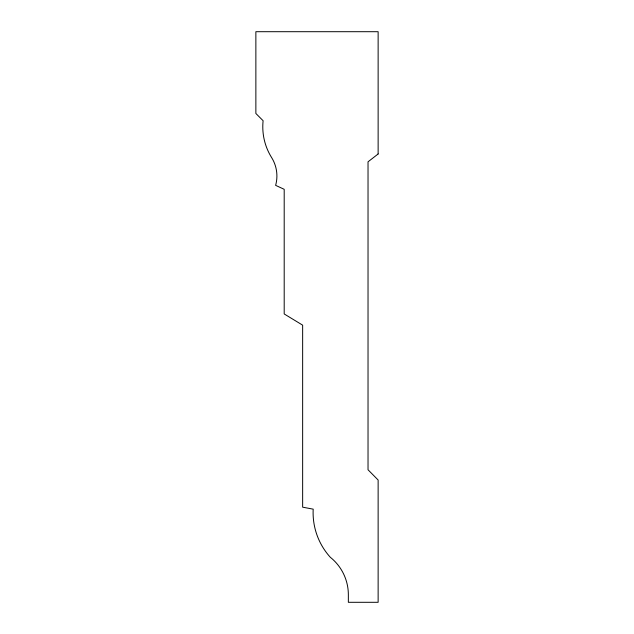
<?xml version="1.0" encoding="UTF-8"?>
<svg xmlns="http://www.w3.org/2000/svg" width="634" height="634" viewBox="0 0 634 634"><rect width="100%" height="100%" fill="white"/><g stroke="black" fill="none" stroke-linecap="round" stroke-linejoin="round"><path stroke-width="0.95" d="M378.133 153.975L368.029 161.813L368.029 469.762L378.133 480.025L378.133 602.3L348.351 602.3L348.351 594.644A47.986 47.986 0 0 0 330.33 557.294A66.364 66.364 0 0 1 313.196 509.157L302.648 507.176L302.648 325.163L284.198 313.949L284.198 189.312L275.632 185.358A34.918 34.918 0 0 0 271.677 157.66A57.916 57.916 0 0 1 263.11 120.729L255.867 113.47L255.867 31.7L378.133 31.7L378.133 153.975"/></g></svg>
